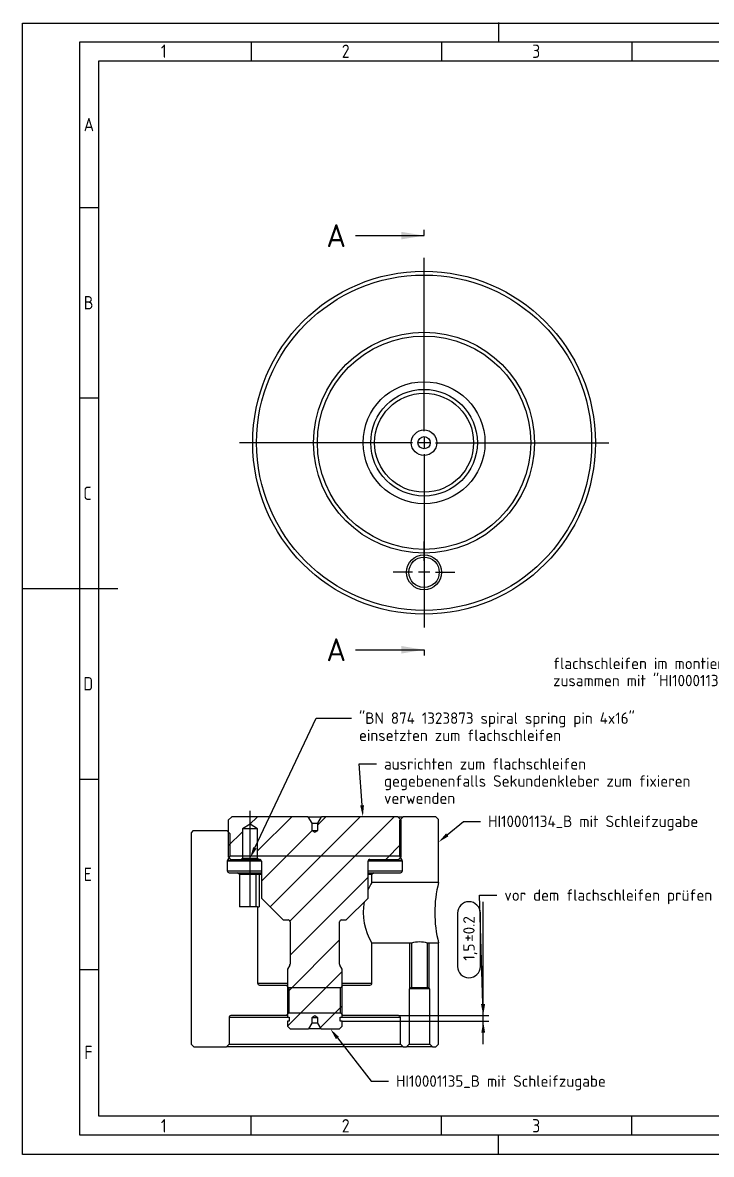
# Model space of a CAD drawing. Header units: millimetres. Extents: x 0 to 420, y -15 to 297.
# Drawn here: x 0 to 180.9, y 0 to 297 of the extents above; entities that cross this region are included whole.
import ezdxf
from ezdxf import colors
from ezdxf.entities.mleader import LeaderData, LeaderLine
from ezdxf.enums import TextEntityAlignment as Align
from ezdxf.lldxf.tags import DXFTag
from ezdxf.math import Vec2, Vec3

# ---------------------------------------------------------------- set-up
doc = ezdxf.new("R2010")
doc.units = ezdxf.units.MM
for name, color, linetype in [('Default', 7, 'Continuous'), ('DIN-Vorlage', 7, 'Continuous'), ('HI10001135_B', 7, 'Continuous'), ('Layer1', 7, 'Continuous')]:
    doc.layers.add(name, color=color, linetype=linetype)
doc.styles.add('SEACAD_Solid_Edge_ISO', font='seiso.ttf')
tags = doc.linetypes.add('CENTER2', pattern=[28.575, 19.05, -3.175, 3.175, -3.175]).pattern_tags.tags
tags[10:11] = [DXFTag(74, 4), DXFTag(75, 0), DXFTag(340, '0'), DXFTag(46, 0.0), DXFTag(50, 0.0), DXFTag(44, 0.0), DXFTag(45, 0.0)]
tags[8:9] = [DXFTag(74, 4), DXFTag(75, 0), DXFTag(340, '0'), DXFTag(46, 0.0), DXFTag(50, 0.0), DXFTag(44, 0.0), DXFTag(45, 0.0)]
tags[6:7] = [DXFTag(74, 4), DXFTag(75, 0), DXFTag(340, '0'), DXFTag(46, 0.0), DXFTag(50, 0.0), DXFTag(44, 0.0), DXFTag(45, 0.0)]
tags[4:5] = [DXFTag(74, 4), DXFTag(75, 0), DXFTag(340, '0'), DXFTag(46, 0.0), DXFTag(50, 0.0), DXFTag(44, 0.0), DXFTag(45, 0.0)]
tags = doc.linetypes.add('PHANTOM2', pattern=[31.75, 15.875, -3.175, 3.175, -3.175, 3.175, -3.175]).pattern_tags.tags
tags[14:15] = [DXFTag(74, 4), DXFTag(75, 0), DXFTag(340, '0'), DXFTag(46, 0.0), DXFTag(50, 0.0), DXFTag(44, 0.0), DXFTag(45, 0.0)]
tags[12:13] = [DXFTag(74, 4), DXFTag(75, 0), DXFTag(340, '0'), DXFTag(46, 0.0), DXFTag(50, 0.0), DXFTag(44, 0.0), DXFTag(45, 0.0)]
tags[10:11] = [DXFTag(74, 4), DXFTag(75, 0), DXFTag(340, '0'), DXFTag(46, 0.0), DXFTag(50, 0.0), DXFTag(44, 0.0), DXFTag(45, 0.0)]
tags[8:9] = [DXFTag(74, 4), DXFTag(75, 0), DXFTag(340, '0'), DXFTag(46, 0.0), DXFTag(50, 0.0), DXFTag(44, 0.0), DXFTag(45, 0.0)]
tags[6:7] = [DXFTag(74, 4), DXFTag(75, 0), DXFTag(340, '0'), DXFTag(46, 0.0), DXFTag(50, 0.0), DXFTag(44, 0.0), DXFTag(45, 0.0)]
tags[4:5] = [DXFTag(74, 4), DXFTag(75, 0), DXFTag(340, '0'), DXFTag(46, 0.0), DXFTag(50, 0.0), DXFTag(44, 0.0), DXFTag(45, 0.0)]
doc.dimstyles.new('DIN', dxfattribs={"dimtxt": 3, "dimasz": 3, "dimexe": 1.5, "dimexo": 0, "dimgap": 0.75, "dimtad": 1, "dimlfac": 0.5, "dimtxsty": 'SEACAD_Solid_Edge_ISO', "dimblk1": '_SE_FILLED', "dimblk2": '_SE_FILLED', "dimsah": 1, "dimcen": 1.5, "dimazin": 0, "dimtfac": 0.5, "dimtdec": 3, "dimtmove": 0, "dimatfit": 3, "dimfxl": 1, "dimarcsym": 0})

# ---------------------------------------------------------------- blocks, each defined once
blk = doc.blocks.new('SEANNOT_GROUP6')
at = {"layer": 'Layer1', "color": 7, "linetype": 'CENTER2'}
for p, q in [((105.42, 155.76), (105.42, 160.86)), ((102.42, 152.76), (97.32, 152.76)), ((106.92, 152.76), (103.92, 152.76)), ((105.42, 154.26), (105.42, 151.26)), ((108.42, 152.76), (113.52, 152.76)), ((105.42, 149.76), (105.42, 144.66))]:
    blk.add_line(p, q, dxfattribs=at)
blk = doc.blocks.new('SEANNOT_GROUP7')
at = {"layer": 'Layer1', "color": 7, "linetype": 'CENTER2'}
for p, q in [((105.42, 189.76), (105.42, 235.26)), ((105.42, 188.26), (105.42, 185.26)), ((102.42, 186.76), (56.92, 186.76)), ((106.92, 186.76), (103.92, 186.76)), ((108.42, 186.76), (153.92, 186.76)), ((105.42, 183.76), (105.42, 138.26))]:
    blk.add_line(p, q, dxfattribs=at)
blk = doc.blocks.new('SEANNOT_GROUP22')
at = {"layer": 'Layer1', "color": 7, "linetype": 'CENTER2'}
blk.add_line((59.72, 73.92), (59.72, 90.12), dxfattribs=at)
blk = doc.blocks.new('SE1')
at = {"layer": 'HI10001135_B', "color": 7, "linetype": 'Continuous'}
for centre, radius in [((105.42, 186.76), 45), ((105.42, 186.76), 44), ((105.42, 186.76), 29), ((105.42, 186.76), 28), ((105.42, 186.76), 16), ((105.42, 186.76), 14), ((105.42, 186.76), 13), ((105.42, 186.76), 3.35), ((105.42, 186.76), 1.6), ((105.42, 152.76), 4.6), ((105.42, 152.76), 4)]:
    blk.add_circle(centre, radius, dxfattribs=at)
blk = doc.blocks.new('SE3')
at = {"color": 7, "linetype": 'Continuous', "style": 'SEACAD_Solid_Edge_ISO'}
blk.add_text('A', height=6, dxfattribs=at).set_placement((79.78, 244.11), align=Align.TOP_LEFT)
blk = doc.blocks.new('SE4')
at = {"color": 7, "linetype": 'Continuous', "style": 'SEACAD_Solid_Edge_ISO'}
blk.add_text('A', height=6, dxfattribs=at).set_placement((79.78, 135.42), align=Align.TOP_LEFT)
blk = doc.blocks.new('SEANNOT_GROUP30')
at = {"linetype": 'Continuous'}
blk.add_hatch(color=7, dxfattribs=at).paths.add_polyline_path([(99.42, 240.11), (105.42, 241.11), (99.42, 242.11)])
at = {"color": 7, "linetype": 'Continuous'}
blk.add_lwpolyline([(87.42, 241.11), (105.42, 241.11)], dxfattribs=at)
blk = doc.blocks.new('SEANNOT_GROUP31')
at = {"linetype": 'Continuous'}
blk.add_hatch(color=7, dxfattribs=at).paths.add_polyline_path([(99.42, 131.42), (105.42, 132.42), (99.42, 133.42)])
at = {"color": 7, "linetype": 'Continuous'}
blk.add_lwpolyline([(87.42, 132.42), (105.42, 132.42)], dxfattribs=at)
blk = doc.blocks.new('SE2')
at = {"layer": 'Layer1', "color": 7, "linetype": 'CENTER2'}
for p, q in [((105.42, 241.11), (105.42, 242.61)), ((105.42, 132.42), (105.42, 130.92))]:
    blk.add_line(p, q, dxfattribs=at)
at = {"layer": 'Layer1', "color": 7, "linetype": 'CENTER2', "const_width": 0.00025}
blk.add_lwpolyline([(105.42, 241.11), (105.42, 132.42)], dxfattribs=at)
at = {"layer": 'Layer1'}
for name in ['SE3', 'SEANNOT_GROUP30', 'SE4', 'SEANNOT_GROUP31']:
    blk.add_blockref(name, (0, 0), dxfattribs=at)
blk = doc.blocks.new('SE6')
at = {"layer": 'HI10001135_B', "linetype": 'Continuous'}
h = blk.add_hatch(dxfattribs=at)
h.set_pattern_fill('LINE', scale=2, angle=45, style=0)
edge = h.paths.add_edge_path()
edge.add_line((83.92, 34.92), (83.42, 34.92))
edge.add_line((83.42, 34.92), (83.42, 35.92))
edge.add_line((83.42, 35.92), (83.42, 36.02))
edge.add_line((83.42, 36.02), (83.92, 36.02))
edge.add_line((83.92, 36.02), (83.92, 36.42))
edge.add_line((83.92, 36.42), (83.92, 36.72))
edge.add_line((83.92, 36.72), (83.92, 44.12))
edge.add_line((83.92, 44.12), (83.92, 44.42))
edge.add_line((83.92, 44.42), (83.92, 44.92))
edge.add_line((83.92, 44.92), (83.92, 48.57))
edge.add_line((83.92, 48.57), (83.29, 49.67))
edge.add_arc((83.72, 49.92), 0.5, 180, 210, ccw=False)
edge.add_line((83.22, 49.92), (83.22, 61.04))
edge.add_arc((83.72, 61.04), 0.5, 90, 180, ccw=False)
edge.add_line((83.72, 61.54), (85, 61.54))
edge.add_line((85, 61.54), (89.76, 66.3))
edge.add_line((89.76, 66.3), (90.72, 67.26))
edge.add_line((90.72, 67.26), (90.72, 69.26))
edge.add_line((90.72, 69.26), (90.72, 73.42))
edge.add_line((90.72, 73.42), (90.72, 73.92))
edge.add_line((90.72, 73.92), (90.72, 74.42))
edge.add_line((90.72, 74.42), (90.72, 76.92))
edge.add_arc((91.22, 76.92), 0.5, 150, 180, ccw=False)
edge.add_arc((91.22, 76.92), 0.5, 90, 150, ccw=False)
edge.add_line((91.22, 77.42), (98.72, 77.42))
edge.add_line((98.72, 77.42), (99.22, 77.92))
edge.add_line((99.22, 77.92), (99.42, 78.12))
edge.add_line((99.42, 78.12), (99.42, 87.72))
edge.add_line((99.42, 87.72), (99.22, 87.92))
edge.add_line((99.22, 87.92), (98.52, 88.62))
edge.add_line((98.52, 88.62), (78.51, 88.62))
edge.add_line((78.51, 88.62), (77.52, 86.9))
edge.add_line((77.52, 86.9), (77.52, 85.02))
edge.add_line((77.52, 85.02), (76.72, 84.54))
edge.add_line((76.72, 84.54), (75.92, 85.02))
edge.add_line((75.92, 85.02), (75.92, 86.9))
edge.add_line((75.92, 86.9), (74.93, 88.62))
edge.add_line((74.93, 88.62), (72.77, 88.62))
edge.add_line((72.77, 88.62), (72.42, 88.62))
edge.add_line((72.42, 88.62), (54.92, 88.62))
edge.add_line((54.92, 88.62), (54.02, 87.72))
edge.add_line((54.02, 87.72), (54.02, 84.92))
edge.add_line((54.02, 84.92), (54.02, 84.62))
edge.add_line((54.02, 84.62), (54.02, 78.12))
edge.add_line((54.02, 78.12), (54.22, 77.92))
edge.add_line((54.22, 77.92), (54.72, 77.42))
edge.add_line((54.72, 77.42), (57.42, 77.42))
edge.add_line((57.42, 77.42), (57.72, 77.72))
edge.add_line((57.72, 77.72), (57.72, 85.42))
edge.add_line((57.72, 85.42), (59.72, 86.62))
edge.add_line((59.72, 86.62), (61.72, 85.42))
edge.add_line((61.72, 85.42), (61.72, 77.72))
edge.add_line((61.72, 77.72), (62.02, 77.42))
edge.add_line((62.02, 77.42), (62.22, 77.42))
edge.add_arc((62.22, 76.92), 0.5, 30, 90, ccw=False)
edge.add_arc((62.22, 76.92), 0.5, 0, 30, ccw=False)
edge.add_line((62.72, 76.92), (62.72, 74.42))
edge.add_line((62.72, 74.42), (62.72, 73.92))
edge.add_line((62.72, 73.92), (62.72, 73.42))
edge.add_line((62.72, 73.42), (62.72, 67.26))
edge.add_line((62.72, 67.26), (68.44, 61.54))
edge.add_line((68.44, 61.54), (69.72, 61.54))
edge.add_arc((69.72, 61.04), 0.5, 0, 90, ccw=False)
edge.add_line((70.22, 61.04), (70.22, 49.92))
edge.add_arc((69.72, 49.92), 0.5, 330, 360, ccw=False)
edge.add_line((70.15, 49.67), (69.52, 48.57))
edge.add_line((69.52, 48.57), (69.52, 44.92))
edge.add_line((69.52, 44.92), (69.52, 44.42))
edge.add_line((69.52, 44.42), (69.52, 44.12))
edge.add_line((69.52, 44.12), (69.52, 36.72))
edge.add_line((69.52, 36.72), (69.52, 36.42))
edge.add_line((69.52, 36.42), (69.52, 36.02))
edge.add_line((69.52, 36.02), (70.02, 36.02))
edge.add_line((70.02, 36.02), (70.02, 35.92))
edge.add_line((70.02, 35.92), (70.02, 34.92))
edge.add_line((70.02, 34.92), (69.52, 34.92))
edge.add_line((69.52, 34.92), (69.52, 33.62))
edge.add_line((69.52, 33.62), (70.22, 32.92))
edge.add_line((70.22, 32.92), (75.05, 32.92))
edge.add_line((75.05, 32.92), (75.92, 34.43))
edge.add_line((75.92, 34.43), (75.92, 35.84))
edge.add_line((75.92, 35.84), (76.72, 36.32))
edge.add_line((76.72, 36.32), (77.52, 35.84))
edge.add_line((77.52, 35.84), (77.52, 34.43))
edge.add_line((77.52, 34.43), (78.4, 32.92))
edge.add_line((78.4, 32.92), (83.22, 32.92))
edge.add_line((83.22, 32.92), (83.92, 33.62))
edge.add_line((83.92, 33.62), (83.92, 34.92))
at = {"layer": 'HI10001135_B', "color": 7, "linetype": 'Continuous'}
for p, q in [((54.92, 88.62), (54.02, 87.72)), ((54.02, 87.72), (54.02, 78.12)), ((74.93, 88.62), (54.92, 88.62)), ((59.72, 86.62), (57.72, 85.42)), ((61.72, 85.42), (59.72, 86.62)), ((74.93, 88.62), (78.51, 88.62)), ((74.93, 88.62), (75.92, 86.9)), ((75.92, 86.9), (77.52, 86.9)), ((75.92, 86.9), (75.92, 85.02)), ((77.52, 86.9), (78.51, 88.62)), ((77.52, 85.02), (77.52, 86.9)), ((98.52, 88.62), (78.51, 88.62)), ((99.42, 87.72), (98.52, 88.62)), ((99.42, 78.12), (99.42, 87.72)), ((61.72, 85.42), (57.72, 85.42)), ((57.72, 85.42), (57.72, 77.72)), ((61.72, 77.72), (61.72, 85.42)), ((75.92, 85.02), (77.52, 85.02)), ((75.92, 85.02), (76.72, 84.54)), ((76.72, 84.54), (77.52, 85.02)), ((54.02, 78.12), (54.72, 77.42)), ((54.72, 77.42), (57.42, 77.42)), ((57.72, 77.72), (57.42, 77.42)), ((62.02, 77.42), (57.42, 77.42)), ((57.72, 77.72), (61.72, 77.72)), ((62.02, 77.42), (61.72, 77.72)), ((62.02, 77.42), (62.22, 77.42)), ((91.22, 77.42), (98.72, 77.42)), ((98.72, 77.42), (99.42, 78.12)), ((62.72, 76.92), (62.72, 67.26)), ((90.72, 67.26), (90.72, 76.92)), ((62.72, 67.26), (68.44, 61.54)), ((85, 61.54), (90.72, 67.26)), ((68.44, 61.54), (69.72, 61.54)), ((70.22, 61.04), (70.22, 49.92)), ((83.22, 49.92), (83.22, 61.04)), ((83.72, 61.54), (85, 61.54)), ((101.72, 43.57), (101.72, 55.47)), ((106.72, 43.57), (106.72, 55.47)), ((70.15, 49.67), (69.52, 48.57)), ((69.52, 48.57), (69.52, 36.02)), ((83.92, 48.57), (83.29, 49.67)), ((83.92, 36.02), (83.92, 48.57)), ((69.52, 36.02), (70.02, 36.02)), ((70.02, 36.02), (70.02, 34.92)), ((76.72, 36.32), (75.92, 35.84)), ((77.52, 35.84), (75.92, 35.84)), ((75.92, 35.84), (75.92, 34.43)), ((77.52, 35.84), (76.72, 36.32)), ((77.52, 34.43), (77.52, 35.84)), ((83.42, 36.02), (83.92, 36.02)), ((83.42, 34.92), (83.42, 36.02)), ((69.52, 34.92), (69.52, 33.62)), ((70.02, 34.92), (69.52, 34.92)), ((69.52, 33.62), (70.22, 32.92)), ((70.22, 32.92), (75.05, 32.92)), ((75.92, 34.43), (75.05, 32.92)), ((78.4, 32.92), (75.05, 32.92)), ((77.52, 34.43), (75.92, 34.43)), ((78.4, 32.92), (77.52, 34.43)), ((78.4, 32.92), (83.22, 32.92)), ((83.22, 32.92), (83.92, 33.62)), ((83.92, 34.92), (83.42, 34.92)), ((83.92, 33.62), (83.92, 34.92))]:
    blk.add_line(p, q, dxfattribs=at)
at = {"layer": 'HI10001135_B', "color": 7, "linetype": 'PHANTOM2'}
for p, q in [((98.52, 88.62), (99.92, 88.62)), ((99.92, 88.62), (99.02, 87.72)), ((99.02, 78.26), (99.02, 87.72)), ((108.52, 88.62), (99.92, 88.62)), ((109.22, 87.92), (108.52, 88.62)), ((109.22, 71.37), (109.22, 87.92)), ((44.72, 84.92), (44.22, 84.42)), ((44.22, 84.42), (44.22, 28.92)), ((53.72, 84.92), (44.72, 84.92)), ((54.42, 84.22), (53.72, 84.92)), ((53.72, 84.92), (54.02, 84.92)), ((54.42, 84.22), (54.42, 78.26)), ((54.42, 78.26), (53.79, 77.17)), ((99.02, 78.26), (54.42, 78.26)), ((99.65, 77.17), (99.02, 78.26)), ((62.72, 76.92), (53.72, 76.92)), ((53.72, 76.92), (53.72, 74.42)), ((53.72, 74.42), (62.72, 74.42)), ((53.79, 77.17), (62.65, 77.17)), ((99.72, 76.92), (90.72, 76.92)), ((90.72, 74.42), (99.72, 74.42)), ((90.79, 77.17), (99.65, 77.17)), ((99.72, 74.42), (99.72, 76.92)), ((54.22, 73.92), (56.47, 73.92)), ((56.47, 73.92), (59.72, 73.92)), ((56.97, 73.42), (56.47, 73.92)), ((59.72, 73.42), (56.97, 73.42)), ((56.97, 73.42), (56.97, 64.92)), ((59.72, 73.92), (61.33, 73.92)), ((59.72, 73.42), (59.72, 73.92)), ((61.33, 73.42), (59.72, 73.42)), ((59.72, 64.92), (59.72, 73.42)), ((61.33, 73.92), (61.62, 73.92)), ((61.33, 73.92), (61.33, 73.42)), ((62.1, 73.42), (61.33, 73.42)), ((61.33, 64.92), (61.33, 73.42)), ((61.62, 73.92), (62.72, 73.92)), ((61.62, 73.92), (62.1, 73.42)), ((62.72, 73.42), (62.1, 73.42)), ((62.1, 73.42), (62.1, 64.92)), ((90.72, 73.92), (92.22, 73.92)), ((91.72, 73.42), (90.72, 73.42)), ((92.22, 73.92), (91.72, 73.42)), ((91.72, 71.37), (91.72, 73.42)), ((109.22, 71.37), (91.72, 71.37)), ((92.22, 73.92), (99.22, 73.92)), ((61.72, 64.92), (56.97, 64.92)), ((61.72, 64.92), (62.1, 64.92)), ((61.72, 64.92), (61.72, 44.92)), ((91.72, 44.92), (91.72, 55.47)), ((91.72, 55.47), (102.15, 55.47)), ((102.15, 55.47), (102.15, 43.83)), ((106.29, 55.47), (109.22, 55.47)), ((106.29, 43.83), (106.29, 55.47)), ((109.22, 28.92), (109.22, 55.47)), ((61.72, 44.92), (69.52, 44.92)), ((83.92, 44.92), (91.72, 44.92)), ((62.22, 44.42), (69.22, 44.42)), ((69.22, 44.42), (69.52, 44.42)), ((69.92, 43.72), (69.22, 44.42)), ((83.52, 43.72), (69.92, 43.72)), ((69.92, 43.72), (69.92, 37.12)), ((84.22, 44.42), (83.52, 43.72)), ((83.52, 37.12), (83.52, 43.72)), ((83.92, 44.42), (84.22, 44.42)), ((84.22, 44.42), (91.22, 44.42)), ((102.15, 43.83), (101.47, 43.42)), ((106.97, 43.42), (101.47, 43.42)), ((101.47, 43.42), (101.47, 28.92)), ((102.15, 43.83), (106.29, 43.83)), ((106.97, 43.42), (106.29, 43.83)), ((106.97, 28.92), (106.97, 43.42)), ((70.02, 35.92), (54.22, 35.92)), ((54.22, 35.92), (54.22, 28.92)), ((69.22, 36.42), (54.72, 36.42)), ((69.22, 36.42), (69.92, 37.12)), ((69.52, 36.42), (69.22, 36.42)), ((69.92, 37.12), (83.52, 37.12)), ((99.22, 35.92), (83.42, 35.92)), ((83.52, 37.12), (84.22, 36.42)), ((84.22, 36.42), (83.92, 36.42)), ((98.72, 36.42), (84.22, 36.42)), ((99.22, 28.92), (99.22, 35.92)), ((44.22, 28.92), (44.92, 28.22)), ((44.92, 28.22), (53.52, 28.22)), ((53.52, 28.22), (54.22, 28.92)), ((99.92, 28.22), (53.52, 28.22)), ((54.22, 28.92), (99.22, 28.92)), ((99.22, 28.92), (99.92, 28.22)), ((99.92, 28.22), (100.77, 28.22)), ((101.47, 28.92), (100.77, 28.22)), ((107.67, 28.22), (100.77, 28.22)), ((101.47, 28.92), (106.97, 28.92)), ((107.67, 28.22), (106.97, 28.92)), ((107.67, 28.22), (108.52, 28.22)), ((108.52, 28.22), (109.22, 28.92))]:
    blk.add_line(p, q, dxfattribs=at)
at = {"layer": 'HI10001135_B', "color": 7, "linetype": 'Continuous'}
for centre, start, end in [((62.22, 76.92), 0, 90), ((91.22, 76.92), 90, 180), ((69.72, 61.04), 0, 90), ((83.72, 61.04), 90, 180), ((69.72, 49.92), 330, 0), ((83.72, 49.92), 180, 210)]:
    blk.add_arc(centre, 0.5, start, end, dxfattribs=at)
at = {"layer": 'HI10001135_B', "color": 7, "linetype": 'PHANTOM2'}
for centre, radius, start, end in [((54.22, 76.92), 0.5, 150, 180), ((54.22, 74.42), 0.5, 180, 270), ((99.22, 74.42), 0.5, 270, 0), ((99.22, 76.92), 0.5, 0, 30), ((104.55, 63.42), 15.1, 148.2202, 157.0784), ((140.83, 63.42), 32.59, 165.8813, 194.1187), ((104.55, 63.42), 15.1, 168.9717, 211.7798), ((104.22, 47.77), 7.97, 74.9655, 105.0345), ((62.22, 44.92), 0.5, 180, 270), ((91.22, 44.92), 0.5, 270, 0), ((54.72, 35.92), 0.5, 90, 180), ((98.72, 35.92), 0.5, 0, 90)]:
    blk.add_arc(centre, radius, start, end, dxfattribs=at)
blk = doc.blocks.new('DMBLK21')
at = {"layer": 'Layer1', "linetype": 'Continuous'}
for points in [[(121.45, 39.42), (120.45, 39.42), (120.95, 36.42)], [(121.45, 31.92), (120.95, 34.92), (120.45, 31.92)]]:
    blk.add_hatch(color=7, dxfattribs=at).paths.add_polyline_path(points)
at = {"layer": 'Layer1', "color": 7, "linetype": 'Continuous'}
for p, q in [((120.95, 28.92), (120.95, 66.3)), ((114.2, 63.3), (114.2, 49.32)), ((120.2, 49.32), (120.2, 63.3)), ((98.72, 36.42), (122.45, 36.42)), ((83.92, 34.92), (122.45, 34.92))]:
    blk.add_line(p, q, dxfattribs=at)
for centre, start, end in [((117.2, 63.3), 0, 180), ((117.2, 49.32), 180, 0)]:
    blk.add_arc(centre, 3, start, end, dxfattribs=at)
at = {"layer": 'Layer1', "color": 7, "linetype": 'Continuous', "style": 'SEACAD_Solid_Edge_ISO'}
for s, p in [('±0.2', (115.7, 55.8)), ('1,5', (115.7, 50.82))]:
    blk.add_text(s, height=3, rotation=90, dxfattribs=at).set_placement(p, align=Align.TOP_LEFT)
blk = doc.blocks.new('_SE_FILLED')
at = {"color": 0}
blk.add_line((0, 0), (-1, 0), dxfattribs=at)
blk.add_solid([(0, 0), (-1, -0.1665), (-1, 0.1665), (0, 0)], dxfattribs=at)
blk = doc.blocks.new('A3_quer')
at = {"layer": 'DIN-Vorlage', "color": 7, "linetype": 'Continuous'}
for p, q in [((125, 297), (125, 292)), ((230, 297), (230, 292)), ((0, 0), (0, 296.82)), ((0, 296.82), (419.82, 296.82)), ((419.82, 296.82), (419.82, 0)), ((15, 5), (15, 292)), ((15, 292), (414.64, 292)), ((60, 292), (60, 287)), ((110, 292), (110, 287)), ((160, 292), (160, 287)), ((210, 292), (210, 282)), ((210, 292), (210, 287)), ((260, 292), (260, 287)), ((310, 292), (310, 287)), ((360, 292), (360, 287)), ((414.64, 292), (414.64, 5)), ((20, 10), (20, 287)), ((20, 287), (409.28, 287)), ((409.28, 287), (409.28, 10)), ((15, 248.5), (20, 248.5)), ((414.64, 248.5), (409.28, 248.5)), ((15, 198.5), (20, 198.5)), ((414.64, 198.5), (409.28, 198.5)), ((0, 148.5), (15, 148.5)), ((15, 148.5), (25, 148.5)), ((15, 148.5), (20, 148.5)), ((414.64, 148.5), (404.64, 148.5)), ((414.64, 148.5), (409.28, 148.5)), ((420, 148.5), (419.82, 148.5)), ((15, 98.5), (20, 98.5)), ((414.64, 98.5), (409.28, 98.5)), ((15, 48.5), (20, 48.5)), ((414.64, 48.5), (409.28, 48.5)), ((210, 5), (210, 15)), ((409.28, 10), (20, 10)), ((60, 5), (60, 10)), ((110, 5), (110, 10)), ((160, 5), (160, 10)), ((210, 5), (210, 10)), ((260, 5), (260, 10)), ((310, 5), (310, 10)), ((360, 5), (360, 10)), ((414.64, 5), (15, 5)), ((125, 0), (125, 5)), ((230, 0), (230, 5)), ((419.82, 0), (0, 0))]:
    blk.add_line(p, q, dxfattribs=at)
at = {"layer": 'DIN-Vorlage', "char_height": 3.5, "attachment_point": 4, "style": 'SEACAD_Solid_Edge_ISO'}
for s, insert, width in [('{\\fSolid Edge ISO|b0||i0||c0|p34;\\C7;\\H3.5;\\W0.9;1}', (36.32, 289.5), 1.4326), ('{\\fSolid Edge ISO|b0||i0||c0|p34;\\C7;\\H3.5;\\W0.9;2}', (83.82, 289.5), 2.1488), ('{\\fSolid Edge ISO|b0||i0||c0|p34;\\C7;\\H3.5;\\W0.9;3}', (133.82, 289.5), 1.7907), ('{\\fSolid Edge ISO|b0||i0||c0|p34;\\C7;\\H3.5;\\W0.9;4}', (183.82, 289.5), 2.0593), ('{\\fSolid Edge ISO|b0||i0||c0|p34;\\C7;\\H3.5;\\W0.9;5}', (233.82, 289.5), 1.9698), ('{\\fSolid Edge ISO|b0||i0||c0|p34;\\C7;\\H3.5;\\W0.9;6}', (283.82, 289.5), 2.0593), ('{\\fSolid Edge ISO|b0||i0||c0|p34;\\C7;\\H3.5;\\W0.9;7}', (333.82, 289.5), 2.2384), ('{\\fSolid Edge ISO|b0||i0||c0|p34;\\C7;\\H3.5;\\W0.9;8}', (383.82, 289.5), 2.2384), ('{\\fSolid Edge ISO|b0||i0||c0|p34;\\C7;\\H3.5;\\W0.9;A}', (16.05, 270.25), 1.9698), ('{\\fSolid Edge ISO|b0||i0||c0|p34;\\C7;\\H3.5;\\W0.9;A}', (410.33, 270.25), 1.9698), ('{\\fSolid Edge ISO|b0||i0||c0|p34;\\C7;\\H3.5;\\W0.9;B}', (16.05, 223.5), 1.9698), ('{\\fSolid Edge ISO|b0||i0||c0|p34;\\C7;\\H3.5;\\W0.9;B}', (410.33, 223.5), 1.9698), ('{\\fSolid Edge ISO|b0||i0||c0|p34;\\C7;\\H3.5;\\W0.9;C}', (15.94, 173.5), 1.8802), ('{\\fSolid Edge ISO|b0||i0||c0|p34;\\C7;\\H3.5;\\W0.9;C}', (410.22, 173.5), 1.8802), ('{\\fSolid Edge ISO|b0||i0||c0|p34;\\C7;\\H3.5;\\W0.9;D}', (15.94, 123.5), 2.0593), ('{\\fSolid Edge ISO|b0||i0||c0|p34;\\C7;\\H3.5;\\W0.9;D}', (410.22, 123.5), 2.0593), ('{\\fSolid Edge ISO|b0||i0||c0|p34;\\C7;\\H3.5;\\W0.9;E}', (16.05, 73.5), 1.8802), ('{\\fSolid Edge ISO|b0||i0||c0|p34;\\C7;\\H3.5;\\W0.9;E}', (410.33, 73.5), 1.8802), ('{\\fSolid Edge ISO|b0||i0||c0|p34;\\C7;\\H3.5;\\W0.9;F}', (16.21, 26.75), 1.8802), ('{\\fSolid Edge ISO|b0||i0||c0|p34;\\C7;\\H3.5;\\W0.9;F}', (410.49, 26.75), 1.8802), ('{\\fSolid Edge ISO|b0||i0||c0|p34;\\C7;\\H3.5;\\W0.9;1}', (36.32, 7.5), 1.4326), ('{\\fSolid Edge ISO|b0||i0||c0|p34;\\C7;\\H3.5;\\W0.9;2}', (83.82, 7.5), 2.1488), ('{\\fSolid Edge ISO|b0||i0||c0|p34;\\C7;\\H3.5;\\W0.9;3}', (133.82, 7.5), 1.7907), ('{\\fSolid Edge ISO|b0||i0||c0|p34;\\C7;\\H3.5;\\W0.9;4}', (183.82, 7.5), 2.0593), ('{\\fSolid Edge ISO|b0||i0||c0|p34;\\C7;\\H3.5;\\W0.9;5}', (233.82, 7.5), 1.9698), ('{\\fSolid Edge ISO|b0||i0||c0|p34;\\C7;\\H3.5;\\W0.9;6}', (283.82, 7.5), 2.0593), ('{\\fSolid Edge ISO|b0||i0||c0|p34;\\C7;\\H3.5;\\W0.9;7}', (333.82, 7.5), 2.2384), ('{\\fSolid Edge ISO|b0||i0||c0|p34;\\C7;\\H3.5;\\W0.9;A3}', (382.37, 7.5), 3.7605)]:
    blk.add_mtext(s, dxfattribs=dict(at, insert=insert, width=width))

msp = doc.modelspace()

# ---------------------------------------------------------------- block references
at = {"layer": 'Default', "color": 7}
msp.add_blockref('A3_quer', (0, 0), dxfattribs=at)
at = {"layer": 'Layer1'}
for name in ['SE2', 'SEANNOT_GROUP7', 'SE1', 'SEANNOT_GROUP6', 'SEANNOT_GROUP22', 'SE6']:
    msp.add_blockref(name, (0, 0), dxfattribs=at)

# ---------------------------------------------------------------- dimensions: what is measured, and where the dimension line sits
at = {"layer": 'Layer1', "color": 7, "linetype": 'Continuous'}
dim = msp.add_linear_dim(base=(120.946, 36.417), p1=(83.921, 34.917), p2=(84.221, 36.417), angle=90, text='\\A1;<>%%p0.2', dimstyle='DIN', override={"dimlfac": 1}, dxfattribs=at)
dim.commit()
dim.dimension.update_dxf_attribs({"geometry": 'DMBLK21', "text_midpoint": (120.946, 46.32), "dimtype": 160})

# ---------------------------------------------------------------- leaders
ml = msp.add_multileader_mtext('Standard', dxfattribs=at)
ml.set_content('{\\pxsm0.9;\\fSolid Edge ISO|b0||i0||c0|p34;\\W1.;flachschleifen im montierten Zustand\\Pzusammen mit "HI10001134_B"\\P}', color=256)
ml.set_leader_properties()
ml.build(insert=Vec2(0, 0))
ml.multileader.update_dxf_attribs({"dogleg_length": 0, "arrow_head_size": 3})
ctx = ml.context
ctx.base_point, ctx.char_height, ctx.arrow_head_size = Vec3(137.306, 129.348), 3, 3
notes = []
notes.append((ctx, [(0, (1, 1, 0), (194.769, 128.848), (-1, 0), 0, [(0, [(217.81, 146.147)], 0, [])])]))
ctx.mtext.insert = Vec3(139.306, 130.348)
ml = msp.add_multileader_mtext('Standard', dxfattribs=at)
ml.set_content('{\\pxsm0.9;\\fSolid Edge ISO|b0||i0||c0|p34;\\W1.;"BN 874 1323873 spiral spring pin 4x16" \\Peinsetzten zum flachschleifen\\P}', color=256)
ml.set_leader_properties()
ml.build(insert=Vec2(0, 0))
ml.multileader.update_dxf_attribs({"dogleg_length": 9.283, "arrow_head_size": 3})
ctx = ml.context
ctx.base_point, ctx.char_height, ctx.arrow_head_size = Vec3(86.336, 114.975), 3, 3
notes.append((ctx, [(0, (1, 1, 0), (77.053, 114.475), (1, 0), 9.283, [(0, [(59.721, 77.717)], 0, [])])]))
ctx.mtext.insert = Vec3(88.336, 115.975)
ml = msp.add_multileader_mtext('Standard', dxfattribs=at)
ml.set_content('{\\pxsm0.9;\\fSolid Edge ISO|b0||i0||c0|p34;\\W1.;ausrichten zum flachschleifen\\Pgegebenenfalls Sekundenkleber zum fixieren\\Pverwenden\\P}', color=256)
ml.set_leader_properties()
ml.build(insert=Vec2(0, 0))
ml.multileader.update_dxf_attribs({"dogleg_length": 4.5, "arrow_head_size": 3})
ctx = ml.context
ctx.base_point, ctx.char_height, ctx.arrow_head_size = Vec3(92.903, 102.976), 3, 3
notes.append((ctx, [(0, (1, 1, 0), (88.403, 102.476), (1, 0), 4.5, [(0, [(89.353, 88.617)], 0, [])])]))
ctx.mtext.insert = Vec3(94.903, 103.976)
ml = msp.add_multileader_mtext('Standard', dxfattribs=at)
ml.set_content('{\\pxsm0.9;\\fSolid Edge ISO|b0||i0||c0|p34;\\W1.;HI10001134_B mit Schleifzugabe\\P}', color=256)
ml.set_leader_properties()
ml.build(insert=Vec2(0, 0))
ml.multileader.update_dxf_attribs({"dogleg_length": 4.5, "arrow_head_size": 3})
ctx = ml.context
ctx.base_point, ctx.char_height, ctx.arrow_head_size = Vec3(120.239, 87.896), 3, 3
notes.append((ctx, [(0, (1, 1, 0), (115.739, 87.396), (1, 0), 4.5, [(0, [(109.221, 81.928)], 0, [])])]))
ctx.mtext.insert = Vec3(122.239, 88.896)
ml = msp.add_multileader_mtext('Standard', dxfattribs=at)
ml.set_content('{\\pxsm0.9;\\fSolid Edge ISO|b0||i0||c0|p34;\\W1.;vor dem flachschleifen prüfen\\P}', color=256)
ml.set_leader_properties()
ml.build(insert=Vec2(0, 0))
ml.multileader.update_dxf_attribs({"dogleg_length": 4.5, "arrow_head_size": 3})
ctx = ml.context
ctx.base_point, ctx.char_height, ctx.arrow_head_size = Vec3(124.505, 68.546), 3, 3
notes.append((ctx, [(0, (1, 1, 0), (120.005, 68.046), (1, 0), 4.5, [(0, [(120.955, 36.471)], 0, [])])]))
ctx.mtext.insert = Vec3(126.505, 69.546)
ml = msp.add_multileader_mtext('Standard', dxfattribs=at)
ml.set_content('{\\pxsm0.9;\\fSolid Edge ISO|b0||i0||c0|p34;\\W1.;HI10001135_B mit Schleifzugabe\\P}', color=256)
ml.set_leader_properties()
ml.build(insert=Vec2(0, 0))
ml.multileader.update_dxf_attribs({"dogleg_length": 4.5, "arrow_head_size": 3})
ctx = ml.context
ctx.base_point, ctx.char_height, ctx.arrow_head_size = Vec3(96.052, 19.724), 3, 3
notes.append((ctx, [(0, (1, 1, 0), (91.552, 19.224), (1, 0), 4.5, [(0, [(80.809, 32.917)], 0, [])])]))
ctx.mtext.insert = Vec3(98.052, 20.724)
for ctx, leaders in notes:
    for number, flags, end, landing, length, lines in leaders:
        leader = LeaderData()
        leader.index, (leader.has_last_leader_line, leader.has_dogleg_vector, leader.attachment_direction) = number, flags
        leader.last_leader_point, leader.dogleg_vector, leader.dogleg_length = Vec3(end), Vec3(landing), length
        for number, points, colour, breaks in lines:
            line = LeaderLine()
            line.index, line.vertices, line.color, line.breaks = number, Vec3.list(points), colors.encode_raw_color(colour), breaks
            leader.lines.append(line)
        ctx.leaders.append(leader)

doc.saveas('drawing.dxf')
